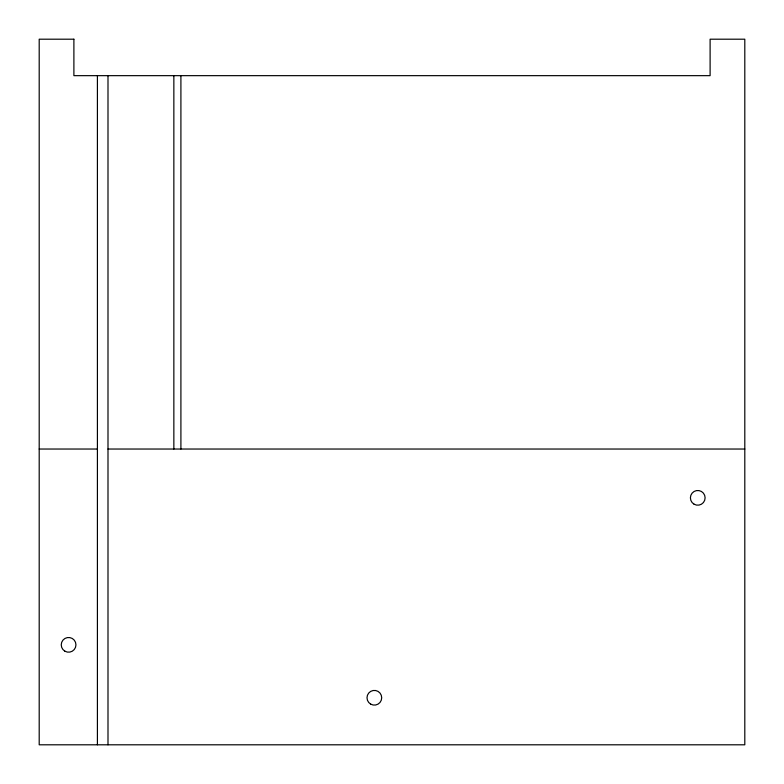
<?xml version="1.0" encoding="UTF-8"?>
<svg xmlns="http://www.w3.org/2000/svg" width="784" height="784" viewBox="0 0 784 784"><rect width="100%" height="100%" fill="white"/><g stroke="black" fill="none" stroke-linecap="round" stroke-linejoin="round"><path stroke-width="1.18" d="M39.2 449.036L97.412 449.036M107.996 449.036L744.8 449.036M180.908 75.656L180.908 449.036M173.852 75.656L173.852 449.036M107.996 75.656L107.996 744.8M97.412 75.656L97.412 744.8M73.892 39.2L39.2 39.2L39.2 744.8L744.8 744.8L744.8 39.2L710.108 39.2L710.108 75.656L73.892 75.656L73.892 39.2M64.925 651.21A7.35 7.35 0 0 0 75.95 644.84A7.35 7.35 0 0 0 64.925 638.47A7.35 7.35 0 0 0 64.925 651.21M694.085 504.21A7.35 7.35 0 0 0 705.11 497.84A7.35 7.35 0 0 0 694.085 491.47A7.35 7.35 0 0 0 694.085 504.21M370.685 704.13A7.35 7.35 0 0 0 381.71 697.76A7.35 7.35 0 0 0 370.685 691.39A7.35 7.35 0 0 0 370.685 704.13"/></g></svg>
